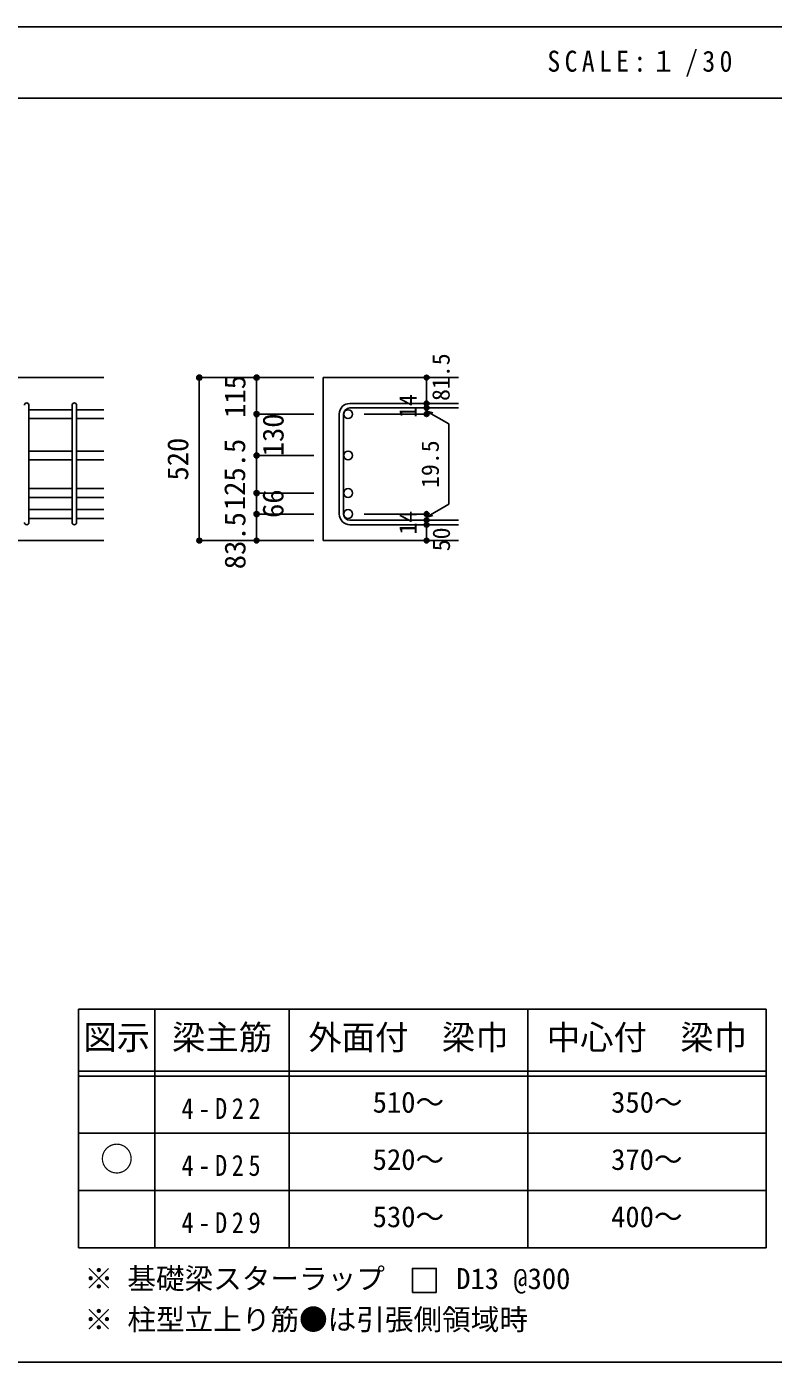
# Model space of a CAD drawing. Units: millimetres at full size, sheet at 1:30, with parts at other scales. Extents: x -5973 to 5954, y -4195 to 4201.
# Drawn here: x 1284 to 3633, y 3 to 4201 of the extents above; entities that cross this region are included whole.
import ezdxf
from ezdxf.enums import TextEntityAlignment as Align

# ---------------------------------------------------------------- set-up
doc = ezdxf.new("R2010")
doc.units = ezdxf.units.MM
doc.header["$LTSCALE"] = 30
doc.header["$PDMODE"] = 32
doc.header["$PDSIZE"] = 15
for name, color, linetype in [('0-1', 2, 'Continuous'), ('0-5', 7, 'Continuous'), ('0-6', 7, 'Continuous'), ('0-D', 4, 'Continuous'), ('6-7_文字', 7, 'Continuous'), ('6-E_枠', 7, 'Continuous'), ('F-0_枠', 6, 'Continuous')]:
    doc.layers.add(name, color=color, linetype=linetype)
doc.styles.add('ＭＳ ゴシック', font='')
doc.styles.get('ＭＳ ゴシック').set_extended_font_data('MS Gothic')

msp = doc.modelspace()

# ---------------------------------------------------------------- linework, layer by layer
at = {"layer": '0-1'}
for p, q in [((1527.44, 3098.3), (-22.56, 3098.3)), ((2642.44, 3098.3), (2217.44, 3098.3)), ((2217.44, 3098.3), (2217.44, 2585.8)), ((1127.44, 2585.8), (1527.44, 2585.8)), ((2642.44, 2585.8), (2217.44, 2585.8))]:
    msp.add_line(p, q, dxfattribs=at)
at = {"layer": '0-5'}
for p, q in [((1427.44, 2997.37), (1291.44, 2997.37)), ((1527.44, 2997.37), (1441.44, 2997.37)), ((1427.44, 2969.37), (1291.44, 2969.37)), ((1527.44, 2969.37), (1441.44, 2969.37)), ((1427.44, 2867.37), (1291.44, 2867.37)), ((1527.44, 2867.37), (1441.44, 2867.37)), ((1427.44, 2839.37), (1291.44, 2839.37)), ((1527.44, 2839.37), (1441.44, 2839.37)), ((1427.44, 2749.3), (1291.44, 2749.3)), ((1527.44, 2749.3), (1441.44, 2749.3)), ((1427.44, 2721.3), (1291.44, 2721.3)), ((1527.44, 2721.3), (1441.44, 2721.3)), ((1427.44, 2683.3), (1291.44, 2683.3)), ((1427.44, 2655.3), (1291.44, 2655.3)), ((1527.44, 2683.3), (1441.44, 2683.3)), ((1527.44, 2655.3), (1441.44, 2655.3))]:
    msp.add_line(p, q, dxfattribs=at)
at = {"layer": '0-5', "color": 3}
for centre in [(2295.44, 2983.37), (2295.44, 2853.37), (2295.44, 2735.3), (2295.44, 2669.3)]:
    msp.add_circle(centre, 14, dxfattribs=at)
at = {"layer": '0-6'}
for p, q in [((1291.44, 2642.8), (1291.44, 3011.37)), ((1427.44, 2642.8), (1427.44, 3011.37)), ((1441.44, 2642.8), (1441.44, 3011.37)), ((2267.44, 2983.37), (2267.44, 2669.3)), ((2281.44, 2983.37), (2281.44, 2669.3)), ((2642.44, 3016.87), (2300.94, 3016.87)), ((2642.44, 3002.87), (2300.94, 3002.87)), ((2642.44, 2649.8), (2300.94, 2649.8)), ((2642.44, 2635.8), (2300.94, 2635.8))]:
    msp.add_line(p, q, dxfattribs=at)
for centre, radius, start, end in [((1284.44, 3011.37), 7, 0, 180), ((1434.44, 3011.37), 7, 0, 180), ((2300.94, 2983.37), 33.5, 90, 180), ((2300.94, 2983.37), 19.5, 90, 180), ((2300.94, 2669.3), 33.5, 180, 270), ((2300.94, 2669.3), 19.5, 180, 270), ((1284.44, 2642.8), 7, 180, 0), ((1434.44, 2642.8), 7, 180, 0)]:
    msp.add_arc(centre, radius, start, end, dxfattribs=at)
at = {"layer": '0-D'}
for p, q in [((1827.44, 3098.3), (2007.44, 3098.3)), ((1827.44, 3098.3), (2007.44, 3098.3)), ((1827.44, 2585.8), (1827.44, 3098.3)), ((2007.44, 3098.3), (2187.44, 3098.3)), ((2007.44, 3098.3), (2187.44, 3098.3)), ((2007.44, 3098.3), (2007.44, 2983.37)), ((2007.44, 2983.37), (2187.44, 2983.37)), ((2007.44, 2983.37), (2187.44, 2983.37)), ((2007.44, 2818.58), (2007.44, 2983.37)), ((2542.44, 2983.37), (2346.35, 2983.37)), ((2542.44, 3002.87), (2542.44, 3016.87)), ((2542.44, 3002.87), (2542.44, 2983.37)), ((2542.44, 2993.12), (2561.76, 2987.94)), ((2542.44, 2993.12), (2612.5, 2952.67)), ((2612.5, 2952.67), (2612.5, 2700)), ((2007.44, 2853.37), (2187.44, 2853.37)), ((2007.44, 2669.3), (2007.44, 2818.58)), ((2007.44, 2735.3), (2187.44, 2735.3)), ((2542.44, 2659.55), (2612.5, 2700)), ((2007.44, 2669.3), (2187.44, 2669.3)), ((2007.44, 2669.3), (2007.44, 2585.8)), ((2542.44, 2669.3), (2346.35, 2669.3)), ((2542.44, 2649.8), (2542.44, 2669.3)), ((2542.44, 2659.55), (2561.76, 2664.73)), ((2542.44, 2635.8), (2542.44, 2649.8)), ((2542.44, 2585.8), (2542.44, 2635.8)), ((1827.44, 2585.8), (2007.44, 2585.8)), ((2007.44, 2585.8), (2187.44, 2585.8))]:
    msp.add_line(p, q, dxfattribs=at)
msp.add_lwpolyline([(2542.44, 3098.3), (2542.44, 3016.87), (2542.44, 3098.3)], dxfattribs=at)
for centre, radius in [((1827.44, 3098.3), 8), ((1827.44, 3098.3), 7.2), ((1827.44, 3098.3), 6.4), ((1827.44, 3098.3), 5.6), ((1827.44, 3098.3), 4.8), ((1827.44, 3098.3), 4), ((1827.44, 3098.3), 3.2), ((1827.44, 3098.3), 2.4), ((1827.44, 3098.3), 1.6), ((1827.44, 3098.3), 0.8), ((2007.44, 3098.3), 8), ((2007.44, 3098.3), 7.2), ((2007.44, 3098.3), 6.4), ((2007.44, 3098.3), 5.6), ((2007.44, 3098.3), 4.8), ((2007.44, 3098.3), 4), ((2007.44, 3098.3), 3.2), ((2007.44, 3098.3), 2.4), ((2007.44, 3098.3), 1.6), ((2007.44, 3098.3), 0.8), ((2542.44, 3098.3), 4), ((2542.44, 3098.3), 3.6), ((2542.44, 3098.3), 3.2), ((2542.44, 3098.3), 2.8), ((2542.44, 3098.3), 2.4), ((2542.44, 3098.3), 2), ((2542.44, 3098.3), 1.6), ((2542.44, 3098.3), 1.2), ((2542.44, 3098.3), 0.8), ((2542.44, 3098.3), 0.4), ((2007.44, 2983.37), 8), ((2007.44, 2983.37), 7.2), ((2007.44, 2983.37), 6.4), ((2007.44, 2983.37), 5.6), ((2007.44, 2983.37), 4.8), ((2007.44, 2983.37), 4), ((2007.44, 2983.37), 3.2), ((2007.44, 2983.37), 2.4), ((2007.44, 2983.37), 1.6), ((2007.44, 2983.37), 0.8), ((2542.44, 3016.87), 4), ((2542.44, 3002.87), 4), ((2542.44, 2983.37), 4), ((2542.44, 3016.87), 3.6), ((2542.44, 3002.87), 3.6), ((2542.44, 2983.37), 3.6), ((2542.44, 3016.87), 3.2), ((2542.44, 3002.87), 3.2), ((2542.44, 2983.37), 3.2), ((2542.44, 3016.87), 2.8), ((2542.44, 3002.87), 2.8), ((2542.44, 2983.37), 2.8), ((2542.44, 3016.87), 2.4), ((2542.44, 3002.87), 2.4), ((2542.44, 2983.37), 2.4), ((2542.44, 3016.87), 2), ((2542.44, 3002.87), 2), ((2542.44, 2983.37), 2), ((2542.44, 3016.87), 1.6), ((2542.44, 3002.87), 1.6), ((2542.44, 2983.37), 1.6), ((2542.44, 3016.87), 1.2), ((2542.44, 3002.87), 1.2), ((2542.44, 2983.37), 1.2), ((2542.44, 3016.87), 0.8), ((2542.44, 3002.87), 0.8), ((2542.44, 2983.37), 0.8), ((2542.44, 3016.87), 0.4), ((2542.44, 3002.87), 0.4), ((2542.44, 2983.37), 0.4), ((2007.44, 2853.37), 8), ((2007.44, 2853.37), 7.2), ((2007.44, 2853.37), 6.4), ((2007.44, 2853.37), 5.6), ((2007.44, 2853.37), 4.8), ((2007.44, 2853.37), 4), ((2007.44, 2853.37), 3.2), ((2007.44, 2853.37), 2.4), ((2007.44, 2853.37), 1.6), ((2007.44, 2853.37), 0.8), ((2007.44, 2735.3), 8), ((2007.44, 2735.3), 7.2), ((2007.44, 2735.3), 6.4), ((2007.44, 2735.3), 5.6), ((2007.44, 2735.3), 4.8), ((2007.44, 2735.3), 4), ((2007.44, 2735.3), 3.2), ((2007.44, 2735.3), 2.4), ((2007.44, 2735.3), 1.6), ((2007.44, 2735.3), 0.8), ((2007.44, 2669.3), 8), ((2007.44, 2669.3), 7.2), ((2007.44, 2669.3), 6.4), ((2007.44, 2669.3), 5.6), ((2007.44, 2669.3), 4.8), ((2007.44, 2669.3), 4), ((2007.44, 2669.3), 3.2), ((2007.44, 2669.3), 2.4), ((2007.44, 2669.3), 1.6), ((2007.44, 2669.3), 0.8), ((2542.44, 2669.3), 4), ((2542.44, 2649.8), 4), ((2542.44, 2669.3), 3.6), ((2542.44, 2649.8), 3.6), ((2542.44, 2669.3), 3.2), ((2542.44, 2649.8), 3.2), ((2542.44, 2669.3), 2.8), ((2542.44, 2649.8), 2.8), ((2542.44, 2669.3), 2.4), ((2542.44, 2649.8), 2.4), ((2542.44, 2669.3), 2), ((2542.44, 2649.8), 2), ((2542.44, 2669.3), 1.6), ((2542.44, 2649.8), 1.6), ((2542.44, 2669.3), 1.2), ((2542.44, 2649.8), 1.2), ((2542.44, 2669.3), 0.8), ((2542.44, 2649.8), 0.8), ((2542.44, 2669.3), 0.4), ((2542.44, 2649.8), 0.4), ((2542.44, 2635.8), 4), ((2542.44, 2635.8), 3.6), ((2542.44, 2635.8), 3.2), ((2542.44, 2635.8), 2.8), ((2542.44, 2635.8), 2.4), ((2542.44, 2635.8), 2), ((2542.44, 2635.8), 1.6), ((2542.44, 2635.8), 1.2), ((2542.44, 2635.8), 0.8), ((2542.44, 2635.8), 0.4), ((1827.44, 2585.8), 7.2), ((1827.44, 2585.8), 6.4), ((1827.44, 2585.8), 5.6), ((1827.44, 2585.8), 4.8), ((1827.44, 2585.8), 4), ((1827.44, 2585.8), 3.2), ((1827.44, 2585.8), 2.4), ((1827.44, 2585.8), 1.6), ((1827.44, 2585.8), 0.8), ((2007.44, 2585.8), 7.2), ((2007.44, 2585.8), 6.4), ((2007.44, 2585.8), 5.6), ((2007.44, 2585.8), 4.8), ((2007.44, 2585.8), 4), ((2007.44, 2585.8), 3.2), ((2007.44, 2585.8), 2.4), ((2007.44, 2585.8), 1.6), ((2007.44, 2585.8), 0.8), ((2542.44, 2585.8), 4), ((2542.44, 2585.8), 3.6), ((2542.44, 2585.8), 3.2), ((2542.44, 2585.8), 2.8), ((2542.44, 2585.8), 2.4), ((2542.44, 2585.8), 2), ((2542.44, 2585.8), 1.6), ((2542.44, 2585.8), 1.2), ((2542.44, 2585.8), 0.8), ((2542.44, 2585.8), 0.4)]:
    msp.add_circle(centre, radius, dxfattribs=at)
at = {"layer": '0-D', "color": 7}
for p in [(1827.44, 3098.3), (2007.44, 3098.3), (2542.44, 3098.3), (2542.44, 3016.87), (2007.44, 2983.37), (2542.44, 3002.87), (2542.44, 2983.37), (2007.44, 2853.37), (2007.44, 2735.3), (2007.44, 2669.3), (2542.44, 2669.3), (2542.44, 2669.3), (2542.44, 2649.8), (2542.44, 2635.8), (1827.44, 2585.8), (2007.44, 2585.8), (2542.44, 2585.8)]:
    msp.add_point(p, dxfattribs=at)
at = {"layer": '6-7_文字'}
msp.add_lwpolyline([(2497.82, 222.82), (2572.82, 222.82), (2572.82, 297.82), (2497.82, 297.82)], close=True, dxfattribs=at)
at = {"layer": '6-E_枠', "color": 3}
for p, q in [((1447.71, 1112.77), (1447.71, 362.77)), ((1447.71, 1112.77), (3610.24, 1112.77)), ((3610.24, 1112.77), (3610.24, 362.77)), ((1447.71, 362.77), (3610.24, 362.77))]:
    msp.add_line(p, q, dxfattribs=at)
at = {"layer": '6-E_枠'}
for p, q in [((1687.71, 1112.77), (1687.71, 362.77)), ((2110.24, 1112.77), (2110.24, 362.77)), ((2860.24, 1112.77), (2860.24, 362.77)), ((1447.71, 917.77), (3610.24, 917.77)), ((1447.71, 902.77), (3610.24, 902.77)), ((1447.71, 722.77), (3610.24, 722.77)), ((1447.71, 542.77), (3610.24, 542.77))]:
    msp.add_line(p, q, dxfattribs=at)
at = {"layer": 'F-0_枠'}
msp.add_line((-5972.88, 4201.15), (5954.1, 4201.15), dxfattribs=at)
at = {"layer": 'F-0_枠', "color": 2}
for p, q in [((-5972.88, 3976.15), (3723.6, 3976.15)), ((3723.6, 2.95), (-5972.88, 2.95))]:
    msp.add_line(p, q, dxfattribs=at)

# ---------------------------------------------------------------- texts
at = {"layer": '0-D', "style": 'ＭＳ ゴシック'}
for s, height, p in [('81.5', 54.99, (2631.33, 3024.71)), ('115', 65.98, (1992.39, 2971.45)), ('14', 54.99, (2527.21, 2971.44)), ('130', 65.98, (2112.3, 2850.82)), ('520', 65.98, (1812.44, 2774.55)), ('125.5', 65.98, (1991.43, 2681.5)), ('19.5', 54.99, (2597.38, 2751.21)), ('66', 65.98, (2111.87, 2657.03)), ('83.5', 65.98, (1992.44, 2495.8)), ('14', 54.99, (2527.18, 2605.12)), ('50', 54.99, (2632.44, 2552.3))]:
    msp.add_text(s, height=height, rotation=90, dxfattribs=at).set_placement(p, align=Align.BOTTOM_LEFT)
at = {"layer": '6-7_文字', "color": 2, "style": 'ＭＳ ゴシック'}
for s, p in [('図示', (1462.71, 962.77)), ('梁主筋', (1741.48, 962.77)), ('外面付\u3000梁巾', (2170.24, 962.77)), ('中心付\u3000梁巾', (2920.24, 962.77)), ('○', (1515.21, 580.27))]:
    msp.add_text(s, height=76.98, dxfattribs=at).set_placement(p, align=Align.BOTTOM_LEFT)
at = {"layer": '6-7_文字', "style": 'ＭＳ ゴシック'}
for s, p in [('510～', (2372.74, 767.77)), ('350～', (3122.74, 767.77)), ('520～', (2372.74, 587.77)), ('370～', (3122.74, 587.77)), ('530～', (2372.74, 407.77)), ('400～', (3122.74, 407.77)), ('※ 基礎梁スターラップ     D13 @300', (1466.27, 213.19)), ('※ 柱型立上り筋●は引張側領域時', (1466.27, 84.68))]:
    msp.add_text(s, height=65.98, dxfattribs=at).set_placement(p, align=Align.BOTTOM_LEFT)
at = {"layer": '6-7_文字', "color": 2, "insert": (2922.26, 4043.65), "char_height": 65.98, "attachment_point": 7, "style": 'ＭＳ ゴシック'}
msp.add_mtext('\\T1.34;\\W0.9;SCALE:１/30', dxfattribs=at)
at = {"layer": '6-7_文字', "char_height": 65.98, "attachment_point": 7, "style": 'ＭＳ ゴシック'}
for s, insert in [('\\T1.38;\\W0.85;4-D22', (1771.48, 767.77)), ('\\T1.38;\\W0.85;4-D25', (1771.48, 587.77)), ('\\T1.38;\\W0.85;4-D29', (1771.48, 407.77))]:
    msp.add_mtext(s, dxfattribs=dict(at, insert=insert))

doc.saveas('drawing.dxf')
